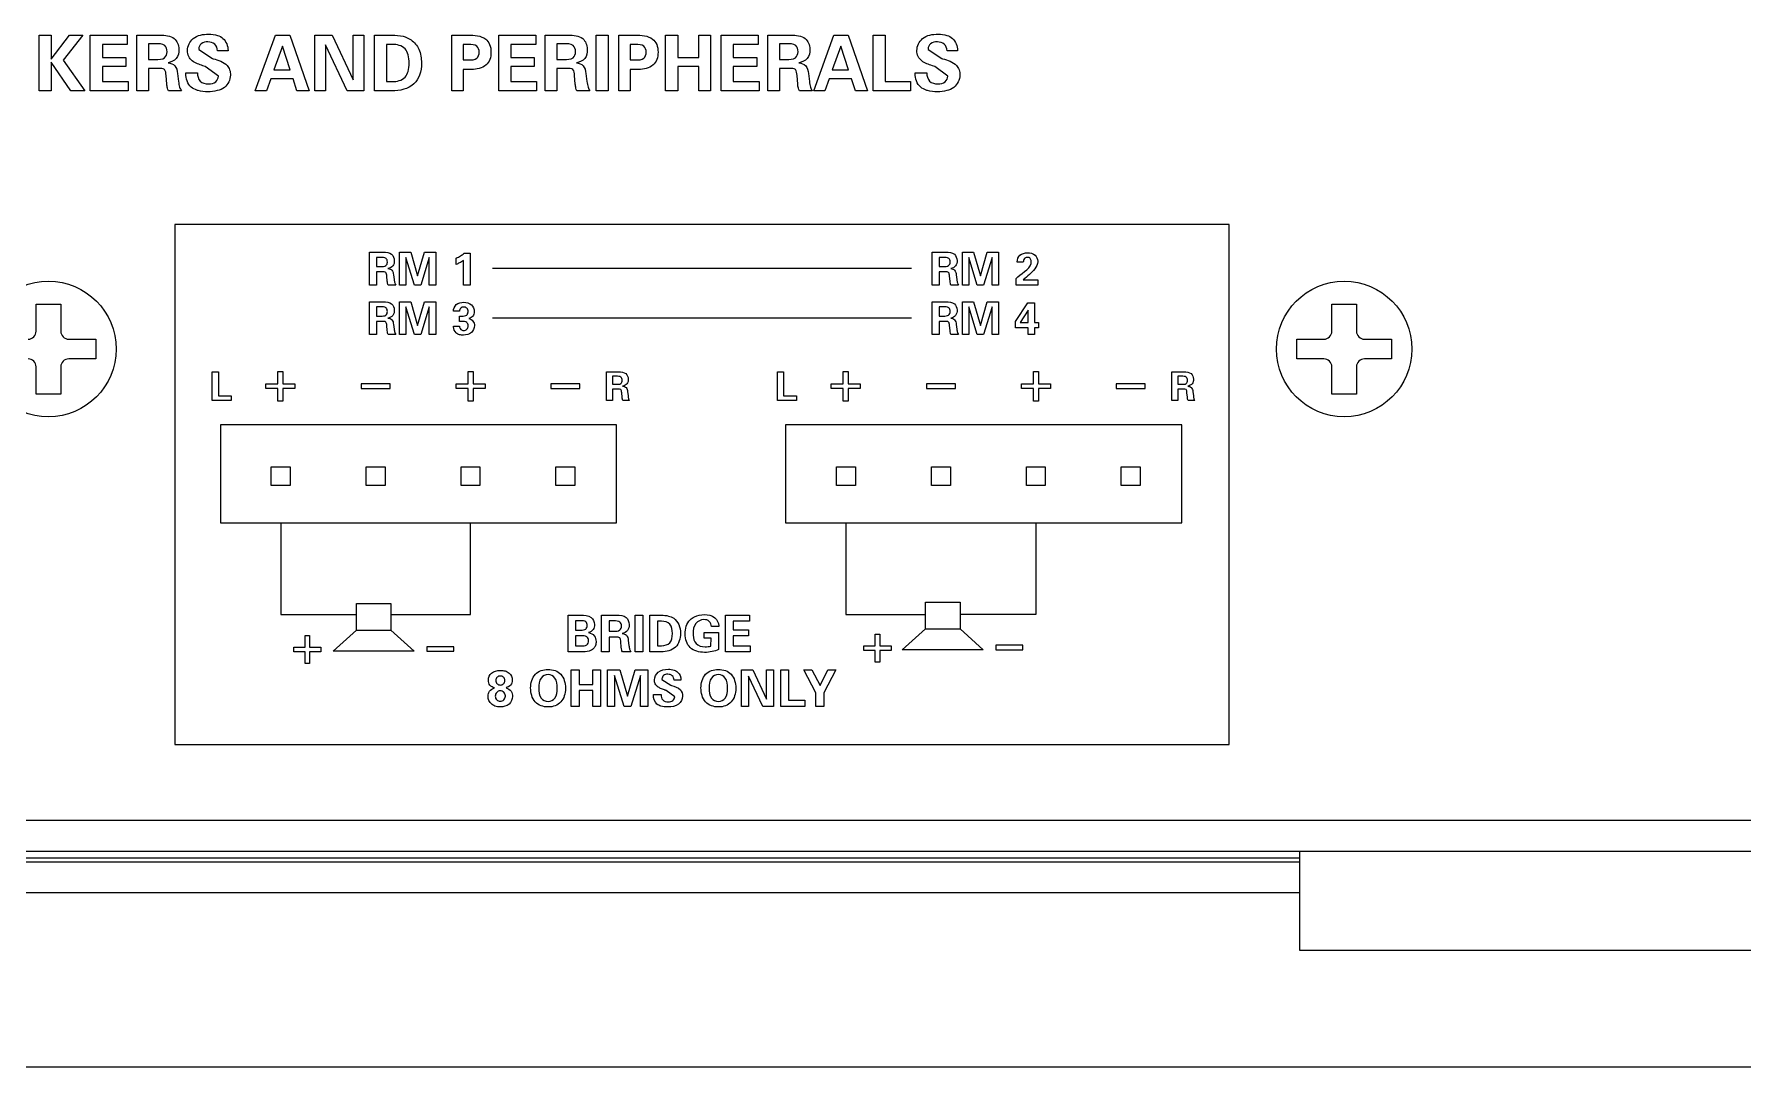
# Model space of a CAD drawing. Header units: inches. Extents: x 0 to 34, y 0 to 22.
# Drawn here: x 19.987 to 22.749, y 0 to 1.67 of the extents above; entities that cross this region are included whole.
import ezdxf

# ---------------------------------------------------------------- set-up
doc = ezdxf.new("R2010")
doc.units = ezdxf.units.IN
doc.header["$LTSCALE"] = 1.87
doc.header["$MEASUREMENT"] = 0
doc.layers.get('0').update_dxf_attribs({"linetype": 'CONTINUOUS'})

msp = doc.modelspace()

# ---------------------------------------------------------------- linework, layer by layer
at = {"color": 5}
for p, q in [((19.9951, 1.668), (20.0143, 1.668)), ((19.9951, 1.578), (19.9951, 1.668)), ((20.0143, 1.6291), (20.0438, 1.668)), ((20.0143, 1.668), (20.0143, 1.6291)), ((20.0655, 1.668), (20.0337, 1.6278)), ((20.0438, 1.668), (20.0655, 1.668)), ((20.0775, 1.668), (20.1374, 1.668)), ((20.0775, 1.578), (20.0775, 1.668)), ((20.1374, 1.668), (20.1374, 1.6531)), ((20.1527, 1.668), (20.1902, 1.668)), ((20.1527, 1.578), (20.1527, 1.668)), ((20.3443, 1.578), (20.3771, 1.668)), ((20.3771, 1.668), (20.3999, 1.668)), ((20.3999, 1.668), (20.4314, 1.578)), ((20.4405, 1.668), (20.4684, 1.668)), ((20.4405, 1.578), (20.4405, 1.668)), ((20.4684, 1.668), (20.5024, 1.5956)), ((20.5024, 1.668), (20.5197, 1.668)), ((20.5024, 1.5956), (20.5024, 1.668)), ((20.5197, 1.668), (20.5197, 1.578)), ((20.537, 1.668), (20.5652, 1.668)), ((20.537, 1.578), (20.537, 1.668)), ((20.6621, 1.668), (20.6889, 1.668)), ((20.6621, 1.578), (20.6621, 1.668)), ((20.7379, 1.668), (20.7978, 1.668)), ((20.7379, 1.578), (20.7379, 1.668)), ((20.7978, 1.668), (20.7978, 1.6531)), ((20.813, 1.668), (20.8506, 1.668)), ((20.813, 1.578), (20.813, 1.668)), ((20.8957, 1.668), (20.9149, 1.668)), ((20.8957, 1.578), (20.8957, 1.668)), ((20.9149, 1.668), (20.9149, 1.578)), ((20.9322, 1.668), (20.959, 1.668)), ((20.9322, 1.578), (20.9322, 1.668)), ((21.0078, 1.668), (21.0273, 1.668)), ((21.0078, 1.578), (21.0078, 1.668)), ((21.0273, 1.668), (21.0273, 1.632)), ((21.0614, 1.668), (21.0802, 1.668)), ((21.0614, 1.632), (21.0614, 1.668)), ((21.0802, 1.668), (21.0802, 1.578)), ((21.0976, 1.668), (21.1575, 1.668)), ((21.0976, 1.578), (21.0976, 1.668)), ((21.1575, 1.668), (21.1575, 1.6531)), ((21.1728, 1.668), (21.2103, 1.668)), ((21.1728, 1.578), (21.1728, 1.668)), ((21.2472, 1.578), (21.2799, 1.668)), ((21.2799, 1.668), (21.3027, 1.668)), ((21.3027, 1.668), (21.3342, 1.578)), ((21.3435, 1.668), (21.3627, 1.668)), ((21.3435, 1.578), (21.3435, 1.668)), ((21.3627, 1.668), (21.3627, 1.5932)), ((20.1374, 1.6531), (20.0971, 1.6531)), ((20.0971, 1.6531), (20.0971, 1.6319)), ((20.0971, 1.6319), (20.1349, 1.6319)), ((20.1349, 1.6319), (20.1349, 1.6172)), ((20.183, 1.6541), (20.1716, 1.6541)), ((20.1716, 1.6541), (20.1716, 1.6289)), ((20.253, 1.6448), (20.2752, 1.6304)), ((20.2752, 1.6304), (20.2763, 1.63)), ((20.3002, 1.6429), (20.2834, 1.6429)), ((20.3002, 1.6433), (20.3002, 1.6429)), ((20.3881, 1.6503), (20.3745, 1.6121)), ((20.4005, 1.6121), (20.3881, 1.6503)), ((20.493, 1.578), (20.4579, 1.6525)), ((20.4579, 1.6525), (20.4579, 1.578)), ((20.566, 1.6532), (20.5562, 1.6532)), ((20.5562, 1.6532), (20.5562, 1.5929)), ((20.6896, 1.653), (20.6805, 1.653)), ((20.6805, 1.653), (20.6805, 1.6279)), ((20.7978, 1.6531), (20.7575, 1.6531)), ((20.7575, 1.6531), (20.7575, 1.6319)), ((20.7575, 1.6319), (20.7953, 1.6319)), ((20.7953, 1.6319), (20.7953, 1.6172)), ((20.8434, 1.6541), (20.832, 1.6541)), ((20.832, 1.6541), (20.832, 1.6289)), ((20.9597, 1.653), (20.9505, 1.653)), ((20.9505, 1.653), (20.9505, 1.6279)), ((21.0273, 1.632), (21.0614, 1.632)), ((21.1575, 1.6531), (21.1172, 1.6531)), ((21.1172, 1.6531), (21.1172, 1.6319)), ((21.1172, 1.6319), (21.155, 1.6319)), ((21.155, 1.6319), (21.155, 1.6172)), ((21.2031, 1.6541), (21.1917, 1.6541)), ((21.1917, 1.6541), (21.1917, 1.6289)), ((21.291, 1.6503), (21.2773, 1.6121)), ((21.3034, 1.6121), (21.291, 1.6503)), ((21.4324, 1.6448), (21.4546, 1.6304)), ((21.4546, 1.6304), (21.4557, 1.63)), ((21.4796, 1.6429), (21.4628, 1.6429)), ((21.4796, 1.6433), (21.4796, 1.6429)), ((20.0462, 1.578), (20.0143, 1.6246)), ((20.0143, 1.6246), (20.0143, 1.578)), ((20.0337, 1.6278), (20.0686, 1.578)), ((20.1349, 1.6172), (20.0971, 1.6172)), ((20.0971, 1.6172), (20.0971, 1.593)), ((20.1716, 1.6289), (20.183, 1.6289)), ((20.1883, 1.6142), (20.1716, 1.6142)), ((20.1716, 1.6142), (20.1716, 1.578)), ((20.2013, 1.589), (20.2001, 1.6026)), ((20.2185, 1.6061), (20.2201, 1.5931)), ((20.2318, 1.6072), (20.2508, 1.6072)), ((20.2318, 1.606), (20.2318, 1.6072)), ((20.2635, 1.6173), (20.2596, 1.6186)), ((20.2847, 1.6016), (20.2635, 1.6173)), ((20.3745, 1.6121), (20.4005, 1.6121)), ((20.6805, 1.6279), (20.6896, 1.6279)), ((20.6939, 1.6127), (20.6805, 1.6127)), ((20.6805, 1.6127), (20.6805, 1.578)), ((20.7953, 1.6172), (20.7575, 1.6172)), ((20.7575, 1.6172), (20.7575, 1.593)), ((20.832, 1.6289), (20.8434, 1.6289)), ((20.8487, 1.6142), (20.832, 1.6142)), ((20.832, 1.6142), (20.832, 1.578)), ((20.8617, 1.589), (20.8604, 1.6026)), ((20.8789, 1.6061), (20.8805, 1.5931)), ((20.9505, 1.6279), (20.9597, 1.6279)), ((20.9639, 1.6127), (20.9505, 1.6127)), ((20.9505, 1.6127), (20.9505, 1.578)), ((21.0614, 1.6173), (21.0273, 1.6173)), ((21.0273, 1.6173), (21.0273, 1.578)), ((21.0614, 1.578), (21.0614, 1.6173)), ((21.155, 1.6172), (21.1172, 1.6172)), ((21.1172, 1.6172), (21.1172, 1.593)), ((21.1917, 1.6289), (21.2031, 1.6289)), ((21.2084, 1.6142), (21.1917, 1.6142)), ((21.1917, 1.6142), (21.1917, 1.578)), ((21.2214, 1.589), (21.2202, 1.6026)), ((21.2386, 1.6061), (21.2403, 1.5931)), ((21.2773, 1.6121), (21.3034, 1.6121)), ((21.4112, 1.6072), (21.4301, 1.6072)), ((21.4112, 1.606), (21.4112, 1.6072)), ((21.4429, 1.6173), (21.439, 1.6186)), ((21.4641, 1.6016), (21.4429, 1.6173)), ((20.0143, 1.578), (19.9951, 1.578)), ((20.0686, 1.578), (20.0462, 1.578)), ((20.1388, 1.578), (20.0775, 1.578)), ((20.0971, 1.593), (20.1388, 1.593)), ((20.1388, 1.593), (20.1388, 1.578)), ((20.1716, 1.578), (20.1527, 1.578)), ((20.2248, 1.578), (20.2038, 1.578)), ((20.3625, 1.578), (20.3443, 1.578)), ((20.3696, 1.5973), (20.3625, 1.578)), ((20.4053, 1.5973), (20.3696, 1.5973)), ((20.4117, 1.578), (20.4053, 1.5973)), ((20.4314, 1.578), (20.4117, 1.578)), ((20.4579, 1.578), (20.4405, 1.578)), ((20.5197, 1.578), (20.493, 1.578)), ((20.5652, 1.578), (20.537, 1.578)), ((20.5562, 1.5929), (20.566, 1.5929)), ((20.6805, 1.578), (20.6621, 1.578)), ((20.7992, 1.578), (20.7379, 1.578)), ((20.7575, 1.593), (20.7992, 1.593)), ((20.7992, 1.593), (20.7992, 1.578)), ((20.832, 1.578), (20.813, 1.578)), ((20.8852, 1.578), (20.8642, 1.578)), ((20.9149, 1.578), (20.8957, 1.578)), ((20.9505, 1.578), (20.9322, 1.578)), ((21.0273, 1.578), (21.0078, 1.578)), ((21.0802, 1.578), (21.0614, 1.578)), ((21.1589, 1.578), (21.0976, 1.578)), ((21.1172, 1.593), (21.1589, 1.593)), ((21.1589, 1.593), (21.1589, 1.578)), ((21.1917, 1.578), (21.1728, 1.578)), ((21.2449, 1.578), (21.224, 1.578)), ((21.2654, 1.578), (21.2472, 1.578)), ((21.2724, 1.5973), (21.2654, 1.578)), ((21.3081, 1.5973), (21.2724, 1.5973)), ((21.3146, 1.578), (21.3081, 1.5973)), ((21.3342, 1.578), (21.3146, 1.578)), ((21.4035, 1.578), (21.3435, 1.578)), ((21.3627, 1.5932), (21.4035, 1.5932)), ((21.4035, 1.5932), (21.4035, 1.578)), ((21.9187, 1.3617), (20.2142, 1.3617)), ((20.2142, 1.3617), (20.2142, 0.521)), ((21.9187, 0.521), (21.9187, 1.3617)), ((20.5291, 1.317), (20.5511, 1.317)), ((20.5291, 1.2639), (20.5291, 1.317)), ((20.5469, 1.3088), (20.5402, 1.3088)), ((20.5402, 1.3088), (20.5402, 1.294)), ((20.5777, 1.317), (20.5957, 1.317)), ((20.5777, 1.2639), (20.5777, 1.317)), ((20.6018, 1.2639), (20.5879, 1.3088)), ((20.5879, 1.3088), (20.5879, 1.2639)), ((20.5957, 1.317), (20.6068, 1.2787)), ((20.6068, 1.2787), (20.6178, 1.317)), ((20.6256, 1.3088), (20.6117, 1.2639)), ((20.6178, 1.317), (20.6361, 1.317)), ((20.6256, 1.2639), (20.6256, 1.3088)), ((20.6361, 1.317), (20.6361, 1.2639)), ((20.6691, 1.2974), (20.6691, 1.3077)), ((20.6808, 1.2639), (20.6808, 1.3038)), ((20.6818, 1.3153), (20.6917, 1.3153)), ((20.6917, 1.3153), (20.6917, 1.2639)), ((21.4389, 1.317), (21.461, 1.317)), ((21.4389, 1.2639), (21.4389, 1.317)), ((21.4568, 1.3088), (21.4501, 1.3088)), ((21.4501, 1.3088), (21.4501, 1.294)), ((21.4876, 1.317), (21.5055, 1.317)), ((21.4876, 1.2639), (21.4876, 1.317)), ((21.5117, 1.2639), (21.4978, 1.3088)), ((21.4978, 1.3088), (21.4978, 1.2639)), ((21.5055, 1.317), (21.5167, 1.2787)), ((21.5167, 1.2787), (21.5277, 1.317)), ((21.5355, 1.3088), (21.5216, 1.2639)), ((21.5277, 1.317), (21.546, 1.317)), ((21.5355, 1.2639), (21.5355, 1.3088)), ((21.546, 1.317), (21.546, 1.2639)), ((21.5763, 1.301), (21.5763, 1.3015)), ((21.586, 1.301), (21.5763, 1.301)), ((20.5402, 1.294), (20.5469, 1.294)), ((20.55, 1.2853), (20.5402, 1.2853)), ((20.5402, 1.2853), (20.5402, 1.2639)), ((20.5577, 1.2704), (20.5569, 1.2785)), ((20.5678, 1.2805), (20.5687, 1.2729)), ((21.4052, 1.2905), (20.7278, 1.2905)), ((21.4501, 1.294), (21.4568, 1.294)), ((21.4599, 1.2853), (21.4501, 1.2853)), ((21.4501, 1.2853), (21.4501, 1.2639)), ((21.4676, 1.2704), (21.4668, 1.2785)), ((21.4777, 1.2805), (21.4786, 1.2729)), ((21.5743, 1.2747), (21.5773, 1.2774)), ((21.5743, 1.2639), (21.5743, 1.2747)), ((21.586, 1.2727), (21.6098, 1.2727)), ((21.6098, 1.2727), (21.6098, 1.2639)), ((20.5402, 1.2639), (20.5291, 1.2639)), ((20.5715, 1.2639), (20.5591, 1.2639)), ((20.5879, 1.2639), (20.5777, 1.2639)), ((20.6117, 1.2639), (20.6018, 1.2639)), ((20.6361, 1.2639), (20.6256, 1.2639)), ((20.6917, 1.2639), (20.6808, 1.2639)), ((21.4501, 1.2639), (21.4389, 1.2639)), ((21.4813, 1.2639), (21.469, 1.2639)), ((21.4978, 1.2639), (21.4876, 1.2639)), ((21.5216, 1.2639), (21.5117, 1.2639)), ((21.546, 1.2639), (21.5355, 1.2639)), ((21.6098, 1.2639), (21.5743, 1.2639)), ((20.5291, 1.237), (20.5511, 1.237)), ((20.5291, 1.1839), (20.5291, 1.237)), ((20.5469, 1.2288), (20.5402, 1.2288)), ((20.5402, 1.2288), (20.5402, 1.2139)), ((20.5777, 1.237), (20.5957, 1.237)), ((20.5777, 1.1839), (20.5777, 1.237)), ((20.6018, 1.1839), (20.5879, 1.2288)), ((20.5879, 1.2288), (20.5879, 1.1839)), ((20.5957, 1.237), (20.6068, 1.1986)), ((20.6068, 1.1986), (20.6178, 1.237)), ((20.6256, 1.2288), (20.6117, 1.1839)), ((20.6178, 1.237), (20.6361, 1.237)), ((20.6256, 1.1839), (20.6256, 1.2288)), ((20.6361, 1.237), (20.6361, 1.1839)), ((20.6745, 1.2216), (20.6647, 1.2216)), ((21.4389, 1.237), (21.461, 1.237)), ((21.4389, 1.1839), (21.4389, 1.237)), ((21.4568, 1.2288), (21.4501, 1.2288)), ((21.4501, 1.2288), (21.4501, 1.2139)), ((21.4876, 1.237), (21.5055, 1.237)), ((21.4876, 1.1839), (21.4876, 1.237)), ((21.5117, 1.1839), (21.4978, 1.2288)), ((21.4978, 1.2288), (21.4978, 1.1839)), ((21.5055, 1.237), (21.5167, 1.1986)), ((21.5167, 1.1986), (21.5277, 1.237)), ((21.5355, 1.2288), (21.5216, 1.1839)), ((21.5277, 1.237), (21.546, 1.237)), ((21.5355, 1.1839), (21.5355, 1.2288)), ((21.546, 1.237), (21.546, 1.1839)), ((21.5732, 1.2053), (21.5933, 1.2352)), ((21.5941, 1.2232), (21.5811, 1.2035)), ((21.5933, 1.2352), (21.6044, 1.2352)), ((21.5941, 1.2035), (21.5941, 1.2232)), ((21.6044, 1.2352), (21.6044, 1.2035)), ((20.5402, 1.2139), (20.5469, 1.2139)), ((20.55, 1.2052), (20.5402, 1.2052)), ((20.5402, 1.2052), (20.5402, 1.1839)), ((20.5577, 1.1903), (20.5569, 1.1984)), ((20.5678, 1.2004), (20.5687, 1.1928)), ((20.665, 1.1975), (20.6746, 1.1975)), ((20.665, 1.1965), (20.665, 1.1975)), ((20.6746, 1.2139), (20.6786, 1.2139)), ((20.6746, 1.2053), (20.6746, 1.2139)), ((20.6785, 1.2053), (20.6746, 1.2053)), ((21.4052, 1.2104), (20.7278, 1.2104)), ((21.4501, 1.2139), (21.4568, 1.2139)), ((21.4599, 1.2052), (21.4501, 1.2052)), ((21.4501, 1.2052), (21.4501, 1.1839)), ((21.4676, 1.1903), (21.4668, 1.1984)), ((21.4777, 1.2004), (21.4786, 1.1928)), ((21.5732, 1.195), (21.5732, 1.2053)), ((21.5941, 1.195), (21.5732, 1.195)), ((21.5811, 1.2035), (21.5941, 1.2035)), ((21.5941, 1.1839), (21.5941, 1.195)), ((21.6044, 1.2035), (21.6108, 1.2035)), ((21.6108, 1.195), (21.6044, 1.195)), ((21.6044, 1.195), (21.6044, 1.1839)), ((21.6108, 1.2035), (21.6108, 1.195)), ((20.5402, 1.1839), (20.5291, 1.1839)), ((20.5715, 1.1839), (20.5591, 1.1839)), ((20.5879, 1.1839), (20.5777, 1.1839)), ((20.6117, 1.1839), (20.6018, 1.1839)), ((20.6361, 1.1839), (20.6256, 1.1839)), ((21.4501, 1.1839), (21.4389, 1.1839)), ((21.4813, 1.1839), (21.469, 1.1839)), ((21.4978, 1.1839), (21.4876, 1.1839)), ((21.5216, 1.1839), (21.5117, 1.1839)), ((21.546, 1.1839), (21.5355, 1.1839)), ((21.6044, 1.1839), (21.5941, 1.1839)), ((20.2747, 1.1237), (20.2846, 1.1237)), ((20.2747, 1.0772), (20.2747, 1.1237)), ((20.2846, 1.1237), (20.2846, 1.0851)), ((20.3809, 1.1244), (20.3888, 1.1244)), ((20.3809, 1.1044), (20.3809, 1.1244)), ((20.3888, 1.1244), (20.3888, 1.1044)), ((20.6887, 1.1244), (20.6966, 1.1244)), ((20.6887, 1.1044), (20.6887, 1.1244)), ((20.6966, 1.1244), (20.6966, 1.1044)), ((20.9123, 1.1237), (20.9316, 1.1237)), ((20.9123, 1.0772), (20.9123, 1.1237)), ((20.9279, 1.1165), (20.922, 1.1165)), ((20.922, 1.1165), (20.922, 1.1035)), ((21.1886, 1.1237), (21.1985, 1.1237)), ((21.1886, 1.0772), (21.1886, 1.1237)), ((21.1985, 1.1237), (21.1985, 1.0851)), ((21.2949, 1.1244), (21.3028, 1.1244)), ((21.2949, 1.1044), (21.2949, 1.1244)), ((21.3028, 1.1244), (21.3028, 1.1044)), ((21.6026, 1.1244), (21.6106, 1.1244)), ((21.6026, 1.1044), (21.6026, 1.1244)), ((21.6106, 1.1244), (21.6106, 1.1044)), ((21.8263, 1.1237), (21.8456, 1.1237)), ((21.8263, 1.0772), (21.8263, 1.1237)), ((21.8419, 1.1165), (21.836, 1.1165)), ((21.836, 1.1165), (21.836, 1.1035)), ((20.2846, 1.0851), (20.3055, 1.0851)), ((20.3055, 1.0851), (20.3055, 1.0772)), ((20.3613, 1.1044), (20.3809, 1.1044)), ((20.3613, 1.0966), (20.3613, 1.1044)), ((20.3809, 1.0966), (20.3613, 1.0966)), ((20.3809, 1.0765), (20.3809, 1.0966)), ((20.3888, 1.1044), (20.4084, 1.1044)), ((20.4084, 1.0966), (20.3888, 1.0966)), ((20.3888, 1.0966), (20.3888, 1.0765)), ((20.4084, 1.1044), (20.4084, 1.0966)), ((20.5625, 1.1044), (20.5153, 1.1044)), ((20.5153, 1.1044), (20.5153, 1.0966)), ((20.5153, 1.0966), (20.5625, 1.0966)), ((20.5625, 1.0966), (20.5625, 1.1044)), ((20.6691, 1.1044), (20.6887, 1.1044)), ((20.6691, 1.0966), (20.6691, 1.1044)), ((20.6887, 1.0966), (20.6691, 1.0966)), ((20.6887, 1.0765), (20.6887, 1.0966)), ((20.6966, 1.1044), (20.7162, 1.1044)), ((20.7162, 1.0966), (20.6966, 1.0966)), ((20.6966, 1.0966), (20.6966, 1.0765)), ((20.7162, 1.1044), (20.7162, 1.0966)), ((20.8693, 1.1044), (20.8222, 1.1044)), ((20.8222, 1.1044), (20.8222, 1.0965)), ((20.8222, 1.0965), (20.8693, 1.0965)), ((20.8693, 1.0965), (20.8693, 1.1044)), ((20.922, 1.1035), (20.9279, 1.1035)), ((20.9306, 1.0959), (20.922, 1.0959)), ((20.922, 1.0959), (20.922, 1.0772)), ((20.9373, 1.0829), (20.9367, 1.0899)), ((20.9462, 1.0917), (20.947, 1.085)), ((21.1985, 1.0851), (21.2195, 1.0851)), ((21.2195, 1.0851), (21.2195, 1.0772)), ((21.2753, 1.1044), (21.2949, 1.1044)), ((21.2753, 1.0966), (21.2753, 1.1044)), ((21.2949, 1.0966), (21.2753, 1.0966)), ((21.2949, 1.0765), (21.2949, 1.0966)), ((21.3028, 1.1044), (21.3224, 1.1044)), ((21.3224, 1.0966), (21.3028, 1.0966)), ((21.3028, 1.0966), (21.3028, 1.0765)), ((21.3224, 1.1044), (21.3224, 1.0966)), ((21.4764, 1.1044), (21.4293, 1.1044)), ((21.4293, 1.1044), (21.4293, 1.0965)), ((21.4293, 1.0965), (21.4764, 1.0965)), ((21.4764, 1.0965), (21.4764, 1.1044)), ((21.5831, 1.1044), (21.6026, 1.1044)), ((21.5831, 1.0966), (21.5831, 1.1044)), ((21.6026, 1.0966), (21.5831, 1.0966)), ((21.6026, 1.0765), (21.6026, 1.0966)), ((21.6106, 1.1044), (21.6301, 1.1044)), ((21.6301, 1.0966), (21.6106, 1.0966)), ((21.6106, 1.0966), (21.6106, 1.0765)), ((21.6301, 1.1044), (21.6301, 1.0966)), ((21.7833, 1.1044), (21.7362, 1.1044)), ((21.7362, 1.1044), (21.7362, 1.0965)), ((21.7362, 1.0965), (21.7833, 1.0965)), ((21.7833, 1.0965), (21.7833, 1.1044)), ((21.836, 1.1035), (21.8419, 1.1035)), ((21.8446, 1.0959), (21.836, 1.0959)), ((21.836, 1.0959), (21.836, 1.0772)), ((21.8513, 1.0829), (21.8506, 1.0899)), ((21.8602, 1.0917), (21.861, 1.085)), ((20.3055, 1.0772), (20.2747, 1.0772)), ((20.3888, 1.0765), (20.3809, 1.0765)), ((20.6966, 1.0765), (20.6887, 1.0765)), ((20.922, 1.0772), (20.9123, 1.0772)), ((20.9494, 1.0772), (20.9386, 1.0772)), ((21.2195, 1.0772), (21.1886, 1.0772)), ((21.3028, 1.0765), (21.2949, 1.0765)), ((21.6106, 1.0765), (21.6026, 1.0765)), ((21.836, 1.0772), (21.8263, 1.0772)), ((21.8634, 1.0772), (21.8526, 1.0772)), ((20.9286, 1.0382), (20.2878, 1.0382)), ((20.2878, 1.0382), (20.2878, 0.8798)), ((20.9286, 0.8798), (20.9286, 1.0382)), ((21.8426, 1.0382), (21.2018, 1.0382)), ((21.2018, 1.0382), (21.2018, 0.8798)), ((21.8426, 0.8798), (21.8426, 1.0382)), ((20.3702, 0.9703), (20.4007, 0.9703)), ((20.3702, 0.9399), (20.3702, 0.9703)), ((20.4007, 0.9703), (20.4007, 0.9399)), ((20.5237, 0.9703), (20.5541, 0.9703)), ((20.5237, 0.9399), (20.5237, 0.9703)), ((20.5541, 0.9703), (20.5541, 0.9399)), ((20.6771, 0.9703), (20.7075, 0.9703)), ((20.6771, 0.9399), (20.6771, 0.9703)), ((20.7075, 0.9703), (20.7075, 0.9399)), ((20.8305, 0.9703), (20.861, 0.9703)), ((20.8305, 0.9399), (20.8305, 0.9703)), ((20.861, 0.9703), (20.861, 0.9399)), ((21.2842, 0.9703), (21.3147, 0.9703)), ((21.2842, 0.9399), (21.2842, 0.9703)), ((21.3147, 0.9703), (21.3147, 0.9399)), ((21.4376, 0.9703), (21.4681, 0.9703)), ((21.4376, 0.9399), (21.4376, 0.9703)), ((21.4681, 0.9703), (21.4681, 0.9399)), ((21.5911, 0.9703), (21.6215, 0.9703)), ((21.5911, 0.9399), (21.5911, 0.9703)), ((21.6215, 0.9703), (21.6215, 0.9399)), ((21.7445, 0.9703), (21.7749, 0.9703)), ((21.7445, 0.9399), (21.7445, 0.9703)), ((21.7749, 0.9703), (21.7749, 0.9399)), ((20.4007, 0.9399), (20.3702, 0.9399)), ((20.5541, 0.9399), (20.5237, 0.9399)), ((20.7075, 0.9399), (20.6771, 0.9399)), ((20.861, 0.9399), (20.8305, 0.9399)), ((21.3147, 0.9399), (21.2842, 0.9399)), ((21.4681, 0.9399), (21.4376, 0.9399)), ((21.6215, 0.9399), (21.5911, 0.9399)), ((21.7749, 0.9399), (21.7445, 0.9399)), ((20.2878, 0.8798), (20.9286, 0.8798)), ((20.3855, 0.8798), (20.3855, 0.7313)), ((20.6923, 0.7313), (20.6923, 0.8798)), ((21.2018, 0.8798), (21.8426, 0.8798)), ((21.2994, 0.8798), (21.2994, 0.7313)), ((21.6063, 0.8798), (21.6063, 0.7313)), ((20.5078, 0.7489), (20.5637, 0.7489)), ((20.5078, 0.7058), (20.5078, 0.7489)), ((20.5637, 0.7489), (20.5637, 0.7058)), ((21.4279, 0.7515), (21.4838, 0.7515)), ((21.4279, 0.7084), (21.4279, 0.7515)), ((21.4838, 0.7515), (21.4838, 0.7084)), ((20.3855, 0.7313), (20.5078, 0.7313)), ((20.5637, 0.7313), (20.6923, 0.7313)), ((20.8502, 0.7301), (20.8704, 0.7301)), ((20.8502, 0.6711), (20.8502, 0.7301)), ((20.8705, 0.7211), (20.8622, 0.7211)), ((20.8622, 0.7211), (20.8622, 0.7062)), ((20.9043, 0.7301), (20.9289, 0.7301)), ((20.9043, 0.6711), (20.9043, 0.7301)), ((20.9242, 0.721), (20.9167, 0.721)), ((20.9167, 0.721), (20.9167, 0.7045)), ((20.9583, 0.7301), (20.9709, 0.7301)), ((20.9583, 0.6711), (20.9583, 0.7301)), ((20.9709, 0.7301), (20.9709, 0.6711)), ((20.9822, 0.7301), (21.0006, 0.7301)), ((20.9822, 0.6711), (20.9822, 0.7301)), ((21.0011, 0.7204), (20.9947, 0.7204)), ((20.9947, 0.7204), (20.9947, 0.6809)), ((21.1044, 0.7301), (21.1435, 0.7301)), ((21.1044, 0.6711), (21.1044, 0.7301)), ((21.1435, 0.7203), (21.1172, 0.7203)), ((21.1172, 0.7203), (21.1172, 0.7064)), ((21.1435, 0.7301), (21.1435, 0.7203)), ((21.2994, 0.7313), (21.4279, 0.7313)), ((21.6063, 0.7313), (21.4838, 0.7313)), ((20.4247, 0.6972), (20.4321, 0.6972)), ((20.4247, 0.6785), (20.4247, 0.6972)), ((20.4321, 0.6972), (20.4321, 0.6785)), ((20.4702, 0.6718), (20.5078, 0.7058)), ((20.5078, 0.7058), (20.5637, 0.7058)), ((20.5637, 0.7058), (20.6013, 0.6718)), ((20.8622, 0.7062), (20.8705, 0.7062)), ((20.8705, 0.6971), (20.8622, 0.6971)), ((20.8622, 0.6971), (20.8622, 0.6805)), ((20.9167, 0.7045), (20.9242, 0.7045)), ((20.9276, 0.6949), (20.9167, 0.6949)), ((20.9167, 0.6949), (20.9167, 0.6711)), ((21.0699, 0.7025), (21.0935, 0.7025)), ((21.0699, 0.6931), (21.0699, 0.7025)), ((21.0812, 0.6931), (21.0699, 0.6931)), ((21.0811, 0.6803), (21.0812, 0.6931)), ((21.0936, 0.7119), (21.0817, 0.7119)), ((21.0935, 0.7025), (21.0935, 0.6749)), ((21.0936, 0.713), (21.0936, 0.7119)), ((21.1172, 0.7064), (21.1419, 0.7064)), ((21.1419, 0.6968), (21.1172, 0.6968)), ((21.1172, 0.6968), (21.1172, 0.6809)), ((21.1419, 0.7064), (21.1419, 0.6968)), ((21.3467, 0.6993), (21.3541, 0.6993)), ((21.3467, 0.6806), (21.3467, 0.6993)), ((21.3541, 0.6993), (21.3541, 0.6806)), ((21.3903, 0.6744), (21.4279, 0.7084)), ((21.4279, 0.7084), (21.4838, 0.7084)), ((21.4838, 0.7084), (21.5214, 0.6744)), ((20.4064, 0.6785), (20.4247, 0.6785)), ((20.4064, 0.6712), (20.4064, 0.6785)), ((20.4247, 0.6712), (20.4064, 0.6712)), ((20.4247, 0.6523), (20.4247, 0.6712)), ((20.4321, 0.6785), (20.4504, 0.6785)), ((20.4504, 0.6712), (20.4321, 0.6712)), ((20.4321, 0.6712), (20.4321, 0.6523)), ((20.4504, 0.6785), (20.4504, 0.6712)), ((20.6013, 0.6718), (20.4702, 0.6718)), ((20.6655, 0.6791), (20.6215, 0.6791)), ((20.6215, 0.6791), (20.6215, 0.6718)), ((20.6215, 0.6718), (20.6655, 0.6718)), ((20.6655, 0.6718), (20.6655, 0.6791)), ((20.8705, 0.6711), (20.8502, 0.6711)), ((20.8622, 0.6805), (20.8705, 0.6805)), ((20.9167, 0.6711), (20.9043, 0.6711)), ((20.9361, 0.6783), (20.9353, 0.6872)), ((20.9514, 0.6711), (20.9378, 0.6711)), ((20.9474, 0.6895), (20.9484, 0.681)), ((20.9709, 0.6711), (20.9583, 0.6711)), ((21.0006, 0.6711), (20.9822, 0.6711)), ((20.9947, 0.6809), (21.0011, 0.6809)), ((21.1444, 0.6711), (21.1044, 0.6711)), ((21.1172, 0.6809), (21.1444, 0.6809)), ((21.1444, 0.6809), (21.1444, 0.6711)), ((21.3284, 0.6806), (21.3467, 0.6806)), ((21.3284, 0.6732), (21.3284, 0.6806)), ((21.3467, 0.6732), (21.3284, 0.6732)), ((21.3467, 0.6544), (21.3467, 0.6732)), ((21.3541, 0.6806), (21.3724, 0.6806)), ((21.3724, 0.6732), (21.3541, 0.6732)), ((21.3541, 0.6732), (21.3541, 0.6544)), ((21.3724, 0.6806), (21.3724, 0.6732)), ((21.5214, 0.6744), (21.3903, 0.6744)), ((21.5855, 0.6817), (21.5415, 0.6817)), ((21.5415, 0.6817), (21.5415, 0.6744)), ((21.5415, 0.6744), (21.5855, 0.6744)), ((21.5855, 0.6744), (21.5855, 0.6817)), ((20.4321, 0.6523), (20.4247, 0.6523)), ((20.8553, 0.6417), (20.868, 0.6417)), ((20.8553, 0.5828), (20.8553, 0.6417)), ((20.868, 0.6417), (20.868, 0.6181)), ((20.8903, 0.6417), (20.9026, 0.6417)), ((20.8903, 0.6181), (20.8903, 0.6417)), ((20.9026, 0.6417), (20.9026, 0.5828)), ((20.9139, 0.6417), (20.9339, 0.6417)), ((20.9139, 0.5828), (20.9139, 0.6417)), ((20.9339, 0.6417), (20.9462, 0.5991)), ((20.9462, 0.5991), (20.9585, 0.6417)), ((20.9585, 0.6417), (20.9788, 0.6417)), ((20.9788, 0.6417), (20.9788, 0.5828)), ((21.1307, 0.6417), (21.1489, 0.6417)), ((21.1307, 0.5828), (21.1307, 0.6417)), ((21.1489, 0.6417), (21.1711, 0.5943)), ((21.1711, 0.6417), (21.1824, 0.6417)), ((21.1711, 0.5943), (21.1711, 0.6417)), ((21.1824, 0.6417), (21.1824, 0.5828)), ((21.1938, 0.6417), (21.2063, 0.6417)), ((21.1938, 0.5828), (21.1938, 0.6417)), ((21.2063, 0.6417), (21.2063, 0.5927)), ((21.231, 0.6417), (21.2443, 0.6417)), ((21.2509, 0.6046), (21.231, 0.6417)), ((21.2443, 0.6417), (21.2578, 0.6165)), ((21.2578, 0.6165), (21.27, 0.6417)), ((21.2831, 0.6417), (21.2635, 0.6046)), ((21.27, 0.6417), (21.2831, 0.6417)), ((21.3541, 0.6544), (21.3467, 0.6544)), ((20.868, 0.6181), (20.8903, 0.6181)), ((20.8903, 0.6085), (20.868, 0.6085)), ((20.868, 0.6085), (20.868, 0.5828)), ((20.8903, 0.5828), (20.8903, 0.6085)), ((20.9407, 0.5828), (20.9253, 0.6326)), ((20.9253, 0.6326), (20.9253, 0.5828)), ((20.9671, 0.6326), (20.9517, 0.5828)), ((20.9671, 0.5828), (20.9671, 0.6326)), ((21.0017, 0.6265), (21.0163, 0.6171)), ((21.0225, 0.5982), (21.0086, 0.6085)), ((21.0163, 0.6171), (21.017, 0.6168)), ((21.0326, 0.6253), (21.0216, 0.6253)), ((21.0326, 0.6256), (21.0326, 0.6253)), ((21.1649, 0.5828), (21.142, 0.6316)), ((21.142, 0.6316), (21.142, 0.5828)), ((20.868, 0.5828), (20.8553, 0.5828)), ((20.9026, 0.5828), (20.8903, 0.5828)), ((20.9253, 0.5828), (20.9139, 0.5828)), ((20.9517, 0.5828), (20.9407, 0.5828)), ((20.9788, 0.5828), (20.9671, 0.5828)), ((20.9879, 0.6019), (21.0003, 0.6019)), ((20.9879, 0.6011), (20.9879, 0.6019)), ((21.142, 0.5828), (21.1307, 0.5828)), ((21.1824, 0.5828), (21.1649, 0.5828)), ((21.2329, 0.5828), (21.1938, 0.5828)), ((21.2063, 0.5927), (21.2329, 0.5927)), ((21.2329, 0.5927), (21.2329, 0.5828)), ((21.2509, 0.5828), (21.2509, 0.6046)), ((21.2635, 0.5828), (21.2509, 0.5828)), ((21.2635, 0.6046), (21.2635, 0.5828)), ((20.2142, 0.521), (21.9187, 0.521))]:
    msp.add_line(p, q, dxfattribs=at)
at = {"color": 8}
for p, q in [((19.99, 1.2333), (20.0298, 1.2333)), ((19.99, 1.1895), (19.99, 1.2333)), ((20.0298, 1.2333), (20.0298, 1.1895)), ((22.085, 1.2333), (22.1248, 1.2333)), ((22.085, 1.1895), (22.085, 1.2333)), ((22.1248, 1.2333), (22.1248, 1.1895)), ((20.0428, 1.1765), (20.0866, 1.1765)), ((20.0866, 1.1765), (20.0866, 1.1446)), ((22.0281, 1.1765), (22.072, 1.1765)), ((22.0281, 1.1446), (22.0281, 1.1765)), ((22.1378, 1.1765), (22.1816, 1.1765)), ((22.1816, 1.1765), (22.1816, 1.1446)), ((20.0866, 1.1446), (20.0428, 1.1446)), ((22.072, 1.1446), (22.0281, 1.1446)), ((22.1816, 1.1446), (22.1378, 1.1446)), ((19.99, 1.0878), (19.99, 1.1316)), ((20.0298, 1.1316), (20.0298, 1.0878)), ((22.085, 1.0878), (22.085, 1.1316)), ((22.1248, 1.1316), (22.1248, 1.0878)), ((20.0298, 1.0878), (19.99, 1.0878)), ((22.1248, 1.0878), (22.085, 1.0878)), ((7.7789, 0.3986), (23.5369, 0.3986)), ((7.7555, 0.3486), (23.5602, 0.3486)), ((17.1579, 0.3379), (22.0329, 0.3379)), ((17.1579, 0.3316), (22.0329, 0.3316)), ((22.0329, 0.3486), (22.0329, 0.1886)), ((9.2829, 0.2816), (22.0329, 0.2816)), ((22.0329, 0.1886), (22.7829, 0.1886)), ((0, 0), (34, 0))]:
    msp.add_line(p, q, dxfattribs=at)
for centre in [(20.0099, 1.1606), (22.1049, 1.1606)]:
    msp.add_circle(centre, 0.1095, dxfattribs=at)
for centre, start, end in [((19.977, 1.1895), 270, 360), ((20.0428, 1.1895), 180, 270), ((22.072, 1.1895), 270, 360), ((22.1378, 1.1895), 180, 270), ((19.977, 1.1316), 0, 90), ((20.0428, 1.1316), 90, 180), ((22.072, 1.1316), 0, 90), ((22.1378, 1.1316), 90, 180)]:
    msp.add_arc(centre, 0.013, start, end, dxfattribs=at)
at = {"color": 5}
for points, start_tangent, end_tangent in [([(20.1902, 1.668), (20.2133, 1.6625), (20.2208, 1.6454), (20.2166, 1.6305), (20.2032, 1.6231)], (1, 0), (-0.973014, -0.230747)), ([(20.2596, 1.6186), (20.2425, 1.6264), (20.2366, 1.6336), (20.2346, 1.6432), (20.2438, 1.6625), (20.2689, 1.6696), (20.2832, 1.6676)], (-0.950044, 0.312117), (0.952037, -0.305982)), ([(20.2832, 1.6676), (20.292, 1.6627), (20.3002, 1.6433)], (0.952037, -0.305982), (0, -1)), ([(20.5652, 1.668), (20.5834, 1.6662), (20.5961, 1.6605), (20.6087, 1.6452), (20.613, 1.6229), (20.61, 1.6034), (20.6009, 1.5894), (20.5652, 1.578)], (1, 0), (-1, 0)), ([(20.6889, 1.668), (20.7168, 1.6615), (20.7232, 1.653), (20.7254, 1.6406), (20.7234, 1.6285), (20.7174, 1.6198), (20.6939, 1.6127)], (1, 0), (-1, 0)), ([(20.8506, 1.668), (20.8737, 1.6625), (20.8811, 1.6454), (20.877, 1.6305), (20.8636, 1.6231)], (1, 0), (-0.973014, -0.230747)), ([(20.959, 1.668), (20.9868, 1.6615), (20.9933, 1.653), (20.9955, 1.6406), (20.9935, 1.6285), (20.9875, 1.6198), (20.9639, 1.6127)], (1, 0), (-1, 0)), ([(21.2103, 1.668), (21.2334, 1.6625), (21.2409, 1.6454), (21.2367, 1.6305), (21.2233, 1.6231)], (1, 0), (-0.973014, -0.230747)), ([(21.439, 1.6186), (21.4219, 1.6264), (21.416, 1.6336), (21.414, 1.6432), (21.4232, 1.6625), (21.4483, 1.6696), (21.4625, 1.6676)], (-0.950044, 0.312117), (0.952037, -0.305982)), ([(21.4625, 1.6676), (21.4714, 1.6627), (21.4796, 1.6433)], (0.952037, -0.305982), (0, -1)), ([(20.183, 1.6289), (20.1977, 1.6316), (20.2017, 1.6412), (20.198, 1.6513), (20.183, 1.6541)], (1, 0), (-1, 0)), ([(20.2763, 1.63), (20.2988, 1.6188), (20.3028, 1.6121), (20.3041, 1.6033), (20.2945, 1.5836), (20.2829, 1.5783), (20.2676, 1.5765), (20.252, 1.5783), (20.2498, 1.579)], (0.94973, -0.313069), (-0.948115, 0.317929)), ([(20.2834, 1.6429), (20.2788, 1.6535), (20.2677, 1.6572), (20.2569, 1.6541), (20.2529, 1.6458), (20.253, 1.6448)], (-0.089096, 0.996023), (0.120845, -0.992671)), ([(20.566, 1.5929), (20.5864, 1.6001), (20.5913, 1.6094), (20.593, 1.6227), (20.5913, 1.6364), (20.5864, 1.6459), (20.566, 1.6532)], (1, 0), (-1, 0)), ([(20.6896, 1.6279), (20.7025, 1.6308), (20.7063, 1.6405), (20.7025, 1.6501), (20.6896, 1.653)], (1, 0), (-1, 0)), ([(20.8434, 1.6289), (20.8581, 1.6316), (20.8621, 1.6412), (20.8583, 1.6513), (20.8434, 1.6541)], (1, 0), (-1, 0)), ([(20.9597, 1.6279), (20.9726, 1.6308), (20.9764, 1.6405), (20.9725, 1.6501), (20.9597, 1.653)], (1, 0), (-1, 0)), ([(21.2031, 1.6289), (21.2178, 1.6316), (21.2218, 1.6412), (21.2181, 1.6513), (21.2031, 1.6541)], (1, 0), (-1, 0)), ([(21.4557, 1.63), (21.4781, 1.6188), (21.4822, 1.6121), (21.4835, 1.6033), (21.4739, 1.5836), (21.4623, 1.5783), (21.447, 1.5765), (21.4314, 1.5783), (21.4292, 1.579)], (0.94973, -0.313069), (-0.948115, 0.317929)), ([(21.4628, 1.6429), (21.4582, 1.6535), (21.4471, 1.6572), (21.4363, 1.6541), (21.4323, 1.6458), (21.4324, 1.6448)], (-0.089096, 0.996023), (0.120845, -0.992671)), ([(20.2001, 1.6026), (20.1975, 1.6125), (20.1883, 1.6142)], (-0.090858, 0.995864), (-1, 0)), ([(20.2032, 1.6231), (20.2141, 1.6186), (20.2185, 1.6061)], (0.993893, -0.110344), (0.123707, -0.992319)), ([(20.2498, 1.579), (20.2408, 1.5839), (20.2318, 1.606)], (-0.948115, 0.317929), (0, 1)), ([(20.2508, 1.6072), (20.2552, 1.5937), (20.2686, 1.5892), (20.2803, 1.5927), (20.2847, 1.6016)], (0, -1), (0.00987, 0.999951)), ([(20.8604, 1.6026), (20.8578, 1.6125), (20.8487, 1.6142)], (-0.090858, 0.995864), (-1, 0)), ([(20.8636, 1.6231), (20.8744, 1.6186), (20.8789, 1.6061)], (0.993893, -0.110344), (0.123707, -0.992319)), ([(21.2202, 1.6026), (21.2176, 1.6125), (21.2084, 1.6142)], (-0.090858, 0.995864), (-1, 0)), ([(21.2233, 1.6231), (21.2342, 1.6186), (21.2386, 1.6061)], (0.993893, -0.110344), (0.123707, -0.992319)), ([(21.4292, 1.579), (21.4202, 1.5839), (21.4112, 1.606)], (-0.948115, 0.317929), (0, 1)), ([(21.4301, 1.6072), (21.4346, 1.5937), (21.448, 1.5892), (21.4596, 1.5927), (21.4641, 1.6016)], (0, -1), (0.00987, 0.999951)), ([(20.2038, 1.578), (20.2023, 1.5823), (20.2013, 1.589)], (-0.454917, 0.890534), (-0.088385, 0.996086)), ([(20.2201, 1.5931), (20.222, 1.584), (20.2248, 1.578)], (0.133228, -0.991085), (0.588052, -0.808823)), ([(20.8642, 1.578), (20.8627, 1.5823), (20.8617, 1.589)], (-0.454917, 0.890534), (-0.088385, 0.996086)), ([(20.8805, 1.5931), (20.8824, 1.584), (20.8852, 1.578)], (0.133228, -0.991085), (0.588052, -0.808823)), ([(21.224, 1.578), (21.2224, 1.5823), (21.2214, 1.589)], (-0.454917, 0.890534), (-0.088385, 0.996086)), ([(21.2403, 1.5931), (21.2421, 1.584), (21.2449, 1.578)], (0.133228, -0.991085), (0.588052, -0.808823)), ([(20.5469, 1.294), (20.5556, 1.2956), (20.5579, 1.3012), (20.5557, 1.3072), (20.5469, 1.3088)], (1, 0), (-1, 0)), ([(20.5511, 1.317), (20.5647, 1.3138), (20.5691, 1.3037), (20.5666, 1.2949), (20.5588, 1.2905)], (1, 0), (-0.972474, -0.233011)), ([(20.6691, 1.3077), (20.676, 1.3112), (20.6818, 1.3153)], (0.919294, 0.393573), (0.756363, 0.654152)), ([(20.6808, 1.3038), (20.6744, 1.2998), (20.6691, 1.2974)], (-0.821101, -0.570782), (-0.944799, -0.32765)), ([(21.4568, 1.294), (21.4654, 1.2956), (21.4678, 1.3012), (21.4656, 1.3072), (21.4568, 1.3088)], (1, 0), (-1, 0)), ([(21.461, 1.317), (21.4746, 1.3138), (21.479, 1.3037), (21.4765, 1.2949), (21.4687, 1.2905)], (1, 0), (-0.972474, -0.233011)), ([(21.5763, 1.3015), (21.5807, 1.3122), (21.5929, 1.3161), (21.605, 1.3124), (21.6095, 1.3025), (21.6095, 1.3018)], (0, 1), (-0.031417, -0.999506)), ([(21.5773, 1.2774), (21.599, 1.3027), (21.5973, 1.307), (21.593, 1.3088), (21.5888, 1.3076)], (0.745607, 0.666386), (-0.819122, -0.57362)), ([(21.5888, 1.3076), (21.5879, 1.3068), (21.586, 1.301)], (-0.819122, -0.57362), (-0.036395, -0.999337)), ([(21.6095, 1.3018), (21.6047, 1.2903), (21.586, 1.2727)], (-0.031417, -0.999506), (-0.773381, -0.633941)), ([(20.5569, 1.2785), (20.5554, 1.2843), (20.55, 1.2853)], (-0.091083, 0.995843), (-1, 0)), ([(20.5588, 1.2905), (20.5651, 1.2879), (20.5678, 1.2805)], (0.994015, -0.109247), (0.12265, -0.99245)), ([(20.5687, 1.2729), (20.5698, 1.2675), (20.5715, 1.2639)], (0.132164, -0.991228), (0.587359, -0.809326)), ([(21.4668, 1.2785), (21.4653, 1.2843), (21.4599, 1.2853)], (-0.091083, 0.995843), (-1, 0)), ([(21.4687, 1.2905), (21.475, 1.2879), (21.4777, 1.2805)], (0.994015, -0.109247), (0.12265, -0.99245)), ([(21.4786, 1.2729), (21.4797, 1.2675), (21.4813, 1.2639)], (0.132164, -0.991228), (0.587359, -0.809326)), ([(20.5591, 1.2639), (20.5582, 1.2665), (20.5577, 1.2704)], (-0.452807, 0.891609), (-0.088172, 0.996105)), ([(21.469, 1.2639), (21.4681, 1.2665), (21.4676, 1.2704)], (-0.452807, 0.891609), (-0.088172, 0.996105)), ([(20.5469, 1.2139), (20.5556, 1.2155), (20.5579, 1.2212), (20.5557, 1.2271), (20.5469, 1.2288)], (1, 0), (-1, 0)), ([(20.5511, 1.237), (20.5647, 1.2337), (20.5691, 1.2236), (20.5666, 1.2149), (20.5588, 1.2105)], (1, 0), (-0.972474, -0.233011)), ([(20.6647, 1.2216), (20.6692, 1.2323), (20.6815, 1.2361), (20.6938, 1.232), (20.6983, 1.2212), (20.6983, 1.2207)], (0.010204, 0.999948), (-0.02204, -0.999757)), ([(20.6813, 1.2285), (20.6764, 1.2266), (20.6745, 1.2216)], (-1, -0.000259), (-0.022382, -0.999749)), ([(20.6786, 1.2139), (20.6862, 1.2155), (20.6884, 1.2209), (20.6865, 1.2265), (20.6813, 1.2285)], (1, 0), (-1, -0.000259)), ([(20.6983, 1.2207), (20.6961, 1.2139), (20.6895, 1.2099)], (-0.02204, -0.999757), (-0.964526, -0.263989)), ([(21.4568, 1.2139), (21.4654, 1.2155), (21.4678, 1.2212), (21.4656, 1.2271), (21.4568, 1.2288)], (1, 0), (-1, 0)), ([(21.461, 1.237), (21.4746, 1.2337), (21.479, 1.2236), (21.4765, 1.2149), (21.4687, 1.2105)], (1, 0), (-0.972474, -0.233011)), ([(20.5569, 1.1984), (20.5554, 1.2042), (20.55, 1.2052)], (-0.091083, 0.995843), (-1, 0)), ([(20.5591, 1.1839), (20.5582, 1.1864), (20.5577, 1.1903)], (-0.452807, 0.891609), (-0.088172, 0.996105)), ([(20.5588, 1.2105), (20.5651, 1.2078), (20.5678, 1.2004)], (0.994015, -0.109247), (0.12265, -0.99245)), ([(20.5687, 1.1928), (20.5698, 1.1874), (20.5715, 1.1839)], (0.132164, -0.991228), (0.587359, -0.809326)), ([(20.6745, 1.1837), (20.6692, 1.1866), (20.665, 1.1965)], (-0.961246, 0.275692), (0, 1)), ([(20.6895, 1.2099), (20.6963, 1.2058), (20.6987, 1.1984), (20.6937, 1.1873), (20.6808, 1.183), (20.6745, 1.1837)], (0.970068, -0.242835), (-0.961246, 0.275692)), ([(20.6746, 1.1975), (20.6765, 1.1924), (20.6813, 1.1906), (20.6865, 1.1926), (20.6884, 1.1982)], (0.022094, -0.999756), (-0.023397, 0.999726)), ([(20.6884, 1.1982), (20.6862, 1.2037), (20.6785, 1.2053)], (-0.023397, 0.999726), (-1, 0)), ([(21.4668, 1.1984), (21.4653, 1.2042), (21.4599, 1.2052)], (-0.091083, 0.995843), (-1, 0)), ([(21.469, 1.1839), (21.4681, 1.1864), (21.4676, 1.1903)], (-0.452807, 0.891609), (-0.088172, 0.996105)), ([(21.4687, 1.2105), (21.475, 1.2078), (21.4777, 1.2004)], (0.994015, -0.109247), (0.12265, -0.99245)), ([(21.4786, 1.1928), (21.4797, 1.1874), (21.4813, 1.1839)], (0.132164, -0.991228), (0.587359, -0.809326)), ([(20.9279, 1.1035), (20.9355, 1.1049), (20.9375, 1.1099), (20.9356, 1.1151), (20.9279, 1.1165)], (1, 0), (-1, 0)), ([(20.9316, 1.1237), (20.9435, 1.1208), (20.9473, 1.112), (20.9452, 1.1043), (20.9383, 1.1005)], (1, 0), (-0.972387, -0.233373)), ([(21.8419, 1.1035), (21.8495, 1.1049), (21.8515, 1.1099), (21.8496, 1.115), (21.8419, 1.1165)], (1, 0), (-1, 0)), ([(21.8456, 1.1237), (21.8575, 1.1208), (21.8613, 1.112), (21.8592, 1.1043), (21.8523, 1.1005)], (1, 0), (-0.972387, -0.233373)), ([(20.9367, 1.0899), (20.9353, 1.0951), (20.9306, 1.0959)], (-0.091536, 0.995802), (-1, 0)), ([(20.9386, 1.0772), (20.9378, 1.0795), (20.9373, 1.0829)], (-0.453606, 0.891202), (-0.0898, 0.99596)), ([(20.9383, 1.1005), (20.9439, 1.0982), (20.9462, 1.0917)], (0.993977, -0.109584), (0.122292, -0.992494)), ([(20.947, 1.085), (20.9479, 1.0803), (20.9494, 1.0772)], (0.129966, -0.991518), (0.584921, -0.81109)), ([(21.8506, 1.0899), (21.8493, 1.095), (21.8446, 1.0959)], (-0.091536, 0.995802), (-1, 0)), ([(21.8526, 1.0772), (21.8518, 1.0795), (21.8513, 1.0829)], (-0.453606, 0.891202), (-0.0898, 0.99596)), ([(21.8523, 1.1005), (21.8578, 1.0982), (21.8602, 1.0917)], (0.993977, -0.109584), (0.122292, -0.992494)), ([(21.861, 1.085), (21.8619, 1.0803), (21.8634, 1.0772)], (0.129966, -0.991518), (0.584921, -0.81109)), ([(20.8704, 0.7301), (20.8875, 0.7265), (20.8929, 0.715), (20.8905, 0.7069), (20.8832, 0.7022)], (1, 0), (-0.955177, -0.296035)), ([(20.8705, 0.7062), (20.8786, 0.7078), (20.8808, 0.7134), (20.8786, 0.7193), (20.8705, 0.7211)], (1, 0), (-1, 0)), ([(20.9242, 0.7045), (20.9338, 0.7063), (20.9364, 0.7125), (20.9339, 0.7191), (20.9242, 0.721)], (1, 0), (-1, 0)), ([(20.9289, 0.7301), (20.944, 0.7265), (20.9488, 0.7153), (20.9461, 0.7055), (20.9374, 0.7007)], (1, 0), (-0.972569, -0.232613)), ([(21.0006, 0.7301), (21.0125, 0.7289), (21.0208, 0.7252), (21.029, 0.7151), (21.0318, 0.7005), (21.0239, 0.6786), (21.0006, 0.6711)], (1, 0), (-1, 0)), ([(21.0011, 0.6809), (21.0145, 0.6856), (21.0187, 0.7004), (21.0145, 0.7156), (21.0011, 0.7204)], (1, 0), (-1, 0)), ([(21.0935, 0.6749), (21.083, 0.6713), (21.0706, 0.6701), (21.0475, 0.6778), (21.0393, 0.6998), (21.0475, 0.7228), (21.0544, 0.7275)], (-0.89486, -0.446347), (0.90071, 0.434421)), ([(21.0817, 0.7119), (21.0784, 0.7202), (21.0695, 0.723), (21.0568, 0.7169), (21.0522, 0.7002), (21.0523, 0.6978)], (-0.044569, 0.999006), (0.065962, -0.997822)), ([(21.0544, 0.7275), (21.0703, 0.7311), (21.0873, 0.7261), (21.0936, 0.713)], (0.90071, 0.434421), (0, -1)), ([(20.8832, 0.7022), (20.8923, 0.6969), (20.8953, 0.6875), (20.8943, 0.6811), (20.8911, 0.6762), (20.8842, 0.6723), (20.8705, 0.6711)], (0.966029, -0.258434), (-1, 0)), ([(20.8705, 0.6805), (20.8806, 0.6823), (20.883, 0.6888), (20.8804, 0.6953), (20.8705, 0.6971)], (1, 0), (-1, 0)), ([(20.9353, 0.6872), (20.9336, 0.6937), (20.9276, 0.6949)], (-0.090634, 0.995884), (-1, 0)), ([(20.9374, 0.7007), (20.9444, 0.6977), (20.9474, 0.6895)], (0.994002, -0.109364), (0.122786, -0.992433)), ([(21.0523, 0.6978), (21.0571, 0.6844), (21.0715, 0.6791), (21.0764, 0.6794), (21.0811, 0.6803)], (0.065962, -0.997822), (0.968374, 0.249504)), ([(20.9378, 0.6711), (20.9368, 0.6739), (20.9361, 0.6783)], (-0.450579, 0.892736), (-0.090149, 0.995928)), ([(20.9484, 0.681), (20.9496, 0.6751), (20.9514, 0.6711)], (0.132164, -0.991228), (0.586163, -0.810193)), ([(20.7312, 0.6129), (20.7237, 0.6172), (20.7212, 0.6251), (20.7262, 0.6367), (20.7405, 0.6408), (20.7483, 0.64)], (-0.973943, 0.226793), (0.969735, -0.24416)), ([(20.7483, 0.64), (20.7548, 0.6367), (20.7598, 0.6251), (20.7572, 0.6173), (20.7497, 0.6129)], (0.969735, -0.24416), (-0.96775, -0.251911)), ([(20.7895, 0.6126), (20.7971, 0.6346), (20.8177, 0.6426), (20.8383, 0.6346), (20.8458, 0.6126), (20.8458, 0.6113)], (0.008981, 0.99996), (-0.017762, -0.999842)), ([(21.0086, 0.6085), (21.0073, 0.6089), (21.0061, 0.6094), (20.9994, 0.6119), (20.9949, 0.6145), (20.9911, 0.6192), (20.9897, 0.6255), (20.9958, 0.6381), (21.0122, 0.6428), (21.0215, 0.6415)], (-0.941195, 0.337865), (0.951787, -0.306759)), ([(21.0215, 0.6415), (21.0272, 0.6383), (21.0326, 0.6256)], (0.951787, -0.306759), (0, -1)), ([(21.0649, 0.6126), (21.0725, 0.6346), (21.0931, 0.6426), (21.1137, 0.6346), (21.1212, 0.6126), (21.1212, 0.6113)], (0.008981, 0.99996), (-0.017762, -0.999842)), ([(20.7317, 0.5833), (20.7262, 0.5867), (20.7206, 0.5992), (20.7231, 0.6072), (20.7312, 0.6129)], (-0.929818, 0.368021), (0.917544, 0.397634)), ([(20.7497, 0.6129), (20.7578, 0.6074), (20.7603, 0.5987), (20.7546, 0.5866), (20.7405, 0.5818), (20.7317, 0.5833)], (0.932483, -0.361214), (-0.929818, 0.368021)), ([(20.7487, 0.5998), (20.7463, 0.6055), (20.7404, 0.6079), (20.7346, 0.6054), (20.7323, 0.5992)], (-0.052788, 0.998606), (0.017822, -0.999841)), ([(20.7478, 0.6245), (20.7478, 0.6248), (20.7457, 0.6299), (20.7404, 0.6319), (20.7353, 0.6299), (20.7332, 0.6248)], (0.017354, 0.999849), (-0.025485, -0.999675)), ([(20.7332, 0.6248), (20.7352, 0.6194), (20.7404, 0.6173), (20.7457, 0.6194), (20.7478, 0.6245)], (-0.025485, -0.999675), (0.017354, 0.999849)), ([(20.8458, 0.6113), (20.8384, 0.5899), (20.8177, 0.5818), (20.797, 0.5899), (20.7895, 0.6126)], (-0.017762, -0.999842), (0.008981, 0.99996)), ([(20.8326, 0.6117), (20.8326, 0.6125), (20.8288, 0.6286), (20.8177, 0.6341), (20.8066, 0.6286), (20.8027, 0.6125)], (0.002714, 0.999996), (-0.003907, -0.999992)), ([(20.8027, 0.6125), (20.8065, 0.5961), (20.8177, 0.5906), (20.8288, 0.5961), (20.8326, 0.6117)], (-0.003907, -0.999992), (0.002714, 0.999996)), ([(21.017, 0.6168), (21.0316, 0.6095), (21.0351, 0.5993), (21.0288, 0.5864), (21.0113, 0.5818), (20.9998, 0.5832)], (0.949386, -0.314113), (-0.950693, 0.310132)), ([(21.0216, 0.6253), (21.0186, 0.6323), (21.0114, 0.6347), (21.0043, 0.6326), (21.0017, 0.6271), (21.0017, 0.6265)], (-0.088455, 0.99608), (0.121696, -0.992567)), ([(21.1212, 0.6113), (21.1138, 0.5899), (21.0931, 0.5818), (21.0724, 0.5899), (21.0649, 0.6126)], (-0.017762, -0.999842), (0.008981, 0.99996)), ([(21.108, 0.6117), (21.108, 0.6125), (21.1042, 0.6286), (21.0931, 0.6341), (21.082, 0.6286), (21.0781, 0.6125)], (0.002714, 0.999996), (-0.003907, -0.999992)), ([(21.0781, 0.6125), (21.0819, 0.5961), (21.0931, 0.5906), (21.1042, 0.5961), (21.108, 0.6117)], (-0.003907, -0.999992), (0.002714, 0.999996)), ([(20.7323, 0.5992), (20.7347, 0.5934), (20.7404, 0.591), (20.7463, 0.5934), (20.7487, 0.5995), (20.7487, 0.5998)], (0.017822, -0.999841), (-0.052788, 0.998606)), ([(20.9998, 0.5832), (20.9938, 0.5866), (20.9879, 0.6011)], (-0.950693, 0.310132), (0, 1)), ([(21.0003, 0.6019), (21.0032, 0.5931), (21.0119, 0.5901), (21.0196, 0.5924), (21.0225, 0.5982)], (0, -1), (0.009385, 0.999956))]:
    msp.add_spline(points, degree=3, dxfattribs=dict(at, start_tangent=start_tangent, end_tangent=end_tangent))

doc.saveas('drawing.dxf')
